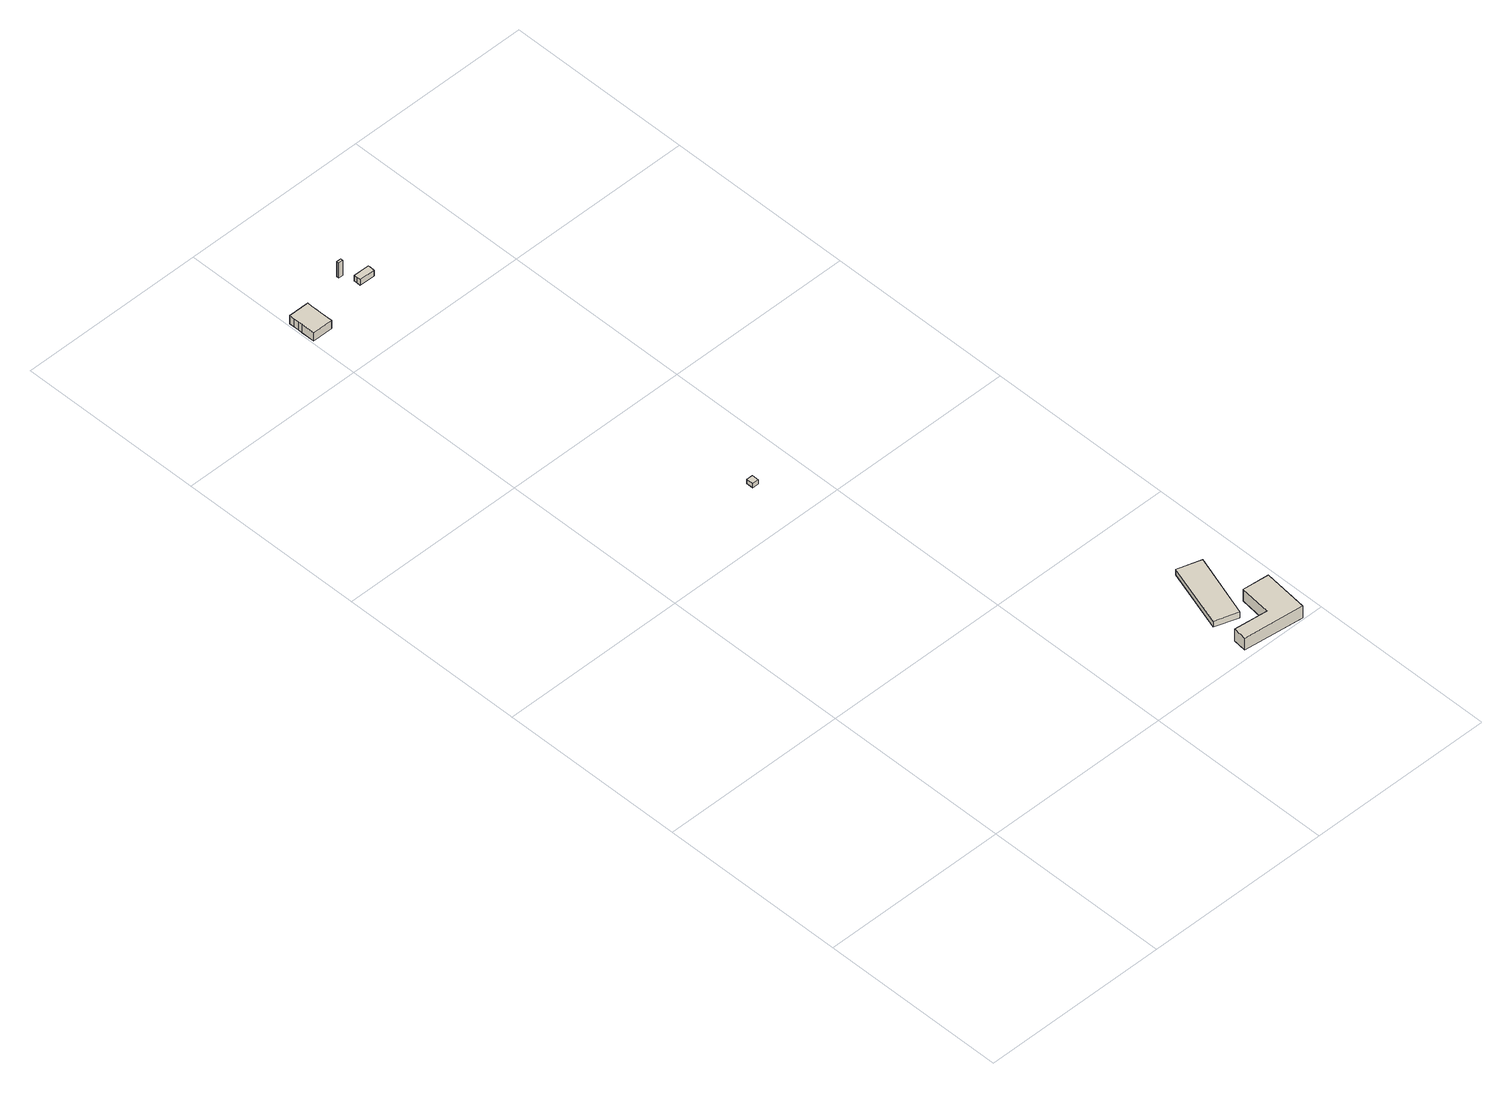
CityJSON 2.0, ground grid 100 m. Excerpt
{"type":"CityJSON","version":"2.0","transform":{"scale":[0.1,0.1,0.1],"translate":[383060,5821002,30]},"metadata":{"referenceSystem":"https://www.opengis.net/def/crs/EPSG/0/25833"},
"CityObjects":{
"building1":{"type":"Building","attributes":{"Gemeindeschluessel":"11000005","BezugspunktDach":"2200","function":"31001_2143","measuredHeight":5.08,"storeysAboveGround":1},"address":[{"country":"Germany","locality":"Berlin","thoroughfareNumber":"51 (2)","thoroughfareName":"Nonnendamm"}],"geometry":[{"type":"Solid","lod":"1","boundaries":[[[[0,1,2,3,4,5,6,7,8,9]],[[10,11,12,13,14,15,16,17,18,19]],[[10,19,9,8]],[[11,10,8,7]],[[12,11,7,6]],[[13,12,6,5]],[[14,13,5,4]],[[15,14,4,3]],[[16,15,3,2]],[[17,16,2,1]],[[18,17,1,0]],[[19,18,0,9]]]]}]},
"building2":{"type":"Building","attributes":{"Gemeindeschluessel":"11000004","BezugspunktDach":"2200","function":"31001_2523","measuredHeight":2.61,"storeysAboveGround":1},"address":[{"country":"Germany","locality":"Berlin","thoroughfareNumber":"90","thoroughfareName":"Fürstenbrunner Weg"}],"geometry":[{"type":"Solid","lod":"1","boundaries":[[[[20,21,22,23]],[[24,25,26,27]],[[24,27,23,22]],[[25,24,22,21]],[[26,25,21,20]],[[27,26,20,23]]]]}]},
"building3":{"type":"Building","attributes":{"Gemeindeschluessel":"11000005","BezugspunktDach":"2200","function":"51009_1610","measuredHeight":9.21,"storeysAboveGround":0},"address":[{"country":"Germany","locality":"Berlin"}],"geometry":[{"type":"Solid","lod":"1","boundaries":[[[[28,29,30,31]],[[32,33,34,35]],[[32,35,31,30]],[[33,32,30,29]],[[34,33,29,28]],[[35,34,28,31]]]]}]},
"building4":{"type":"Building","attributes":{"Gemeindeschluessel":"11000005","BezugspunktDach":"2200","function":"31001_2523","measuredHeight":3.55,"storeysAboveGround":1},"address":[{"country":"Germany","locality":"Berlin","thoroughfareNumber":"51 (3)","thoroughfareName":"Nonnendamm"}],"geometry":[{"type":"Solid","lod":"1","boundaries":[[[[36,37,38,39,40,41]],[[42,43,44,45,46,47]],[[42,47,41,40]],[[43,42,40,39]],[[44,43,39,38]],[[45,44,38,37]],[[46,45,37,36]],[[47,46,36,41]]]]}]},
"building5":{"type":"Building","attributes":{"Gemeindeschluessel":"11000004","BezugspunktDach":"2200","function":"31001_1000","measuredHeight":7.32,"storeysAboveGround":2},"address":[{"country":"Germany","locality":"Berlin","thoroughfareNumber":"62 (30)","thoroughfareName":"Fürstenbrunner Weg"}],"geometry":[{"type":"Solid","lod":"1","boundaries":[[[[48,49,50,51,52,53]],[[54,55,56,57,58,59]],[[54,59,53,52]],[[55,54,52,51]],[[56,55,51,50]],[[57,56,50,49]],[[58,57,49,48]],[[59,58,48,53]]]]}]},
"building6":{"type":"Building","attributes":{"Gemeindeschluessel":"11000004","BezugspunktDach":"2200","function":"31001_2000","measuredHeight":3.62,"storeysAboveGround":1},"address":[{"country":"Germany","locality":"Berlin","thoroughfareNumber":"62 (29)","thoroughfareName":"Fürstenbrunner Weg"}],"geometry":[{"type":"Solid","lod":"1","boundaries":[[[[60,61,62,63]],[[64,65,66,67]],[[64,67,63,62]],[[65,64,62,61]],[[66,65,61,60]],[[67,66,60,63]]]]}]}
},
"vertices":[
[111,4250,72],[111,4319,72],[111,4349,72],[111,4372,72],[112,4399,72],[2,4399,72],[2,4372,72],[2,4345,72],[2,4321,72],[1,4250,72],[2,4321,21],[2,4345,21],[2,4372,21],[2,4399,21],[112,4399,21],[111,4372,21],[111,4349,21],[111,4319,21],[111,4250,21],[1,4250,21],
[770,2260,43],[770,2297,43],[736,2297,43],[736,2260,43],[736,2297,17],[770,2297,17],[770,2260,17],[736,2260,17],
[388,4462,97],[389,4475,97],[366,4475,97],[365,4462,97],[366,4475,4],[389,4475,4],[388,4462,4],[365,4462,4],
[466,4345,65],[467,4371,65],[467,4382,65],[383,4383,65],[382,4365,65],[382,4347,65],[382,4365,30],[383,4383,30],[467,4382,30],[467,4371,30],[466,4345,30],[382,4347,30],
[1893,7,80],[1920,248,80],[1780,263,80],[1761,94,80],[1580,114,80],[1572,43,80],[1580,114,7],[1761,94,7],[1780,263,7],[1920,248,7],[1893,7,7],[1572,43,7],
[1695,198,46],[1806,542,46],[1681,582,46],[1571,239,46],[1681,582,10],[1806,542,10],[1695,198,10],[1571,239,10]
]}
